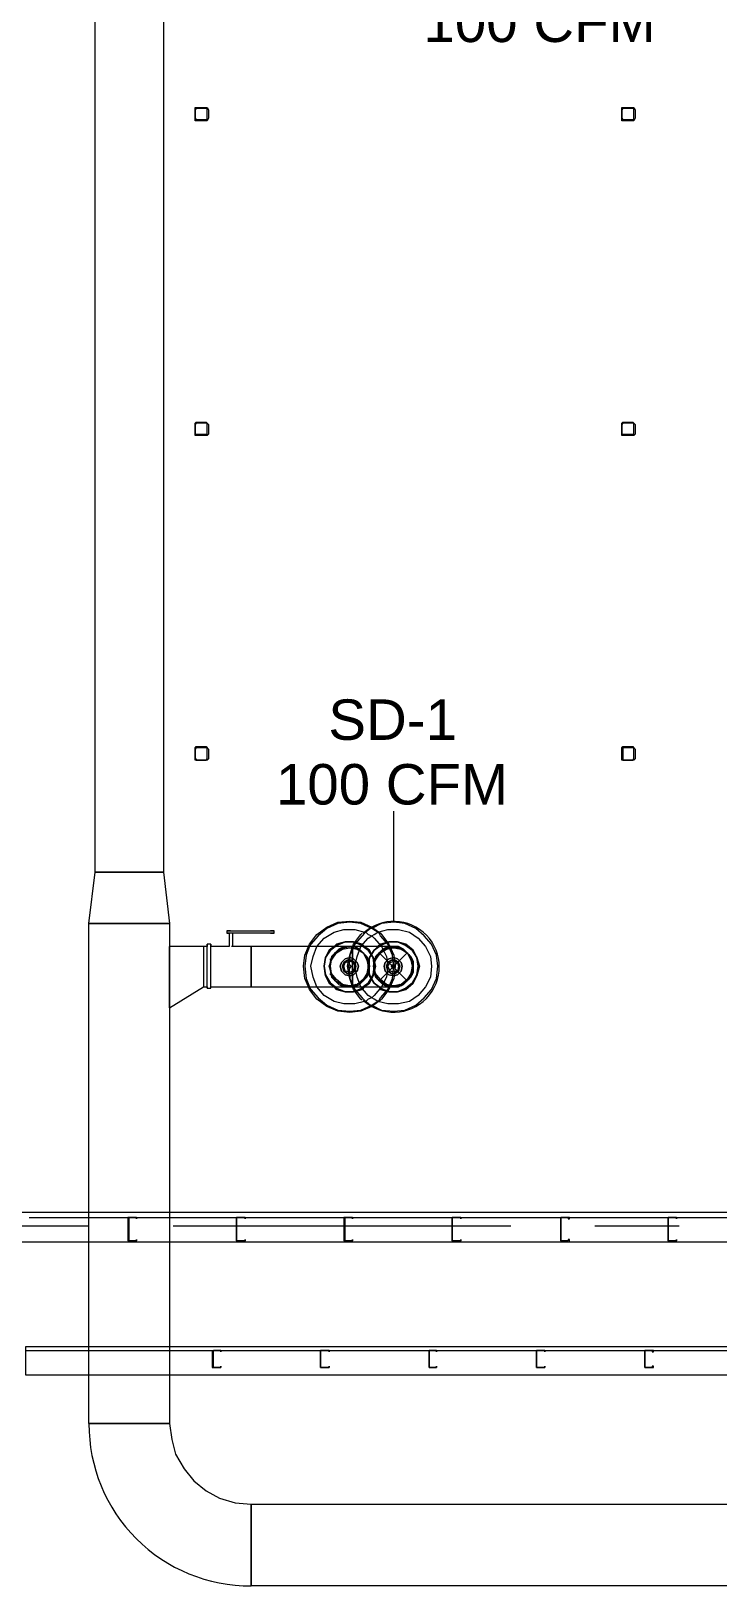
# Model space of a CAD drawing. Header units: metres. Extents: x -2 to 237, y -8 to 52.
# Drawn here: x 38.49 to 41.07, y 23.09 to 28.93 of the extents above; entities that cross this region are included whole.
import ezdxf

# ---------------------------------------------------------------- set-up
doc = ezdxf.new("R2010")
doc.units = ezdxf.units.M
doc.layers.add('HVAC - Ductos', color=5, linetype='Continuous', lineweight=0)
doc.layers.add('PDF3_Text', color=7, linetype='Continuous', lineweight=0)
doc.layers.add('PDF3_Geometry', color=7, linetype='Continuous', lineweight=0, true_color=0xaaaaaa)
doc.styles.add('PDF Helvetica', font='')
doc.styles.get('PDF Helvetica').set_extended_font_data('Helvetica')

msp = doc.modelspace()

# ---------------------------------------------------------------- linework, layer by layer
at = {"layer": 'HVAC - Ductos', "lineweight": 0}
for points in [[(38.7297, 25.7732), (38.7297, 29.5178), (38.9864, 29.5178), (38.9864, 25.7732)], [(38.9864, 25.7732), (39.0093, 25.5807), (38.7068, 25.5807), (38.7297, 25.7732)], [(38.7068, 23.7015), (38.7068, 25.5807), (39.0093, 25.5807), (39.0093, 23.7015)], [(39.3897, 25.5532), (39.3943, 25.5532), (39.3989, 25.5532), (39.4035, 25.5532), (39.3989, 25.5532), (39.3943, 25.5532)], [(39.3897, 25.544), (39.3943, 25.544), (39.3989, 25.544), (39.4035, 25.544), (39.3989, 25.544), (39.3943, 25.544)], [(39.8068, 25.4936), (39.8251, 25.457), (39.8297, 25.4202), (39.8251, 25.379), (39.8068, 25.3424), (39.7793, 25.3103), (39.7701, 25.3011), (39.7564, 25.3103), (39.7289, 25.3424), (39.7151, 25.379), (39.706, 25.4202), (39.7151, 25.457), (39.7289, 25.4936), (39.7564, 25.5257), (39.7701, 25.5348), (39.7793, 25.5257)], [(39.1514, 25.3378), (39.1514, 25.347), (39.1514, 25.3607), (39.1514, 25.379), (39.1514, 25.3974), (39.1514, 25.4202), (39.1514, 25.4386), (39.1514, 25.4616), (39.1514, 25.4753), (39.1514, 25.489), (39.1514, 25.4982), (39.1514, 25.5028), (39.1514, 25.4982), (39.1514, 25.4936), (39.1377, 25.4936), (39.1377, 25.4844), (39.1377, 25.4707), (39.1377, 25.457), (39.1377, 25.4386), (39.1377, 25.4202), (39.1377, 25.3974), (39.1377, 25.379), (39.1377, 25.3652), (39.1377, 25.3515), (39.1377, 25.3424), (39.1514, 25.3424)], [(39.3164, 25.4936), (39.3164, 25.4844), (39.3164, 25.4707), (39.3164, 25.457), (39.3164, 25.4386), (39.3164, 25.4202), (39.3164, 25.3974), (39.3164, 25.379), (39.3164, 25.3652), (39.3164, 25.3515), (39.3164, 25.3424), (39.6969, 25.3424), (39.6969, 25.3515), (39.6969, 25.3652), (39.6969, 25.379), (39.6969, 25.3974), (39.6969, 25.4202), (39.6969, 25.4386), (39.6969, 25.457), (39.6969, 25.4707), (39.6969, 25.4844), (39.6969, 25.4936)], [(39.6097, 25.3561), (39.596, 25.3836), (39.5914, 25.4202), (39.596, 25.4524), (39.6097, 25.4799), (39.6281, 25.4936), (39.6097, 25.4799), (39.596, 25.4524), (39.5914, 25.4202), (39.596, 25.3836), (39.6097, 25.3561), (39.6281, 25.3424)], [(39.6143, 25.4799), (39.596, 25.4524), (39.6143, 25.4799), (39.6327, 25.4936)], [(39.7519, 25.3928), (39.7381, 25.3698), (39.7151, 25.3515), (39.6877, 25.347), (39.6601, 25.3515), (39.6372, 25.3698), (39.6189, 25.3928), (39.6143, 25.4202), (39.6189, 25.4432), (39.6372, 25.4707), (39.6601, 25.4844), (39.6877, 25.489), (39.7151, 25.4844), (39.7381, 25.4707), (39.7519, 25.4432), (39.7564, 25.4202)], [(39.7427, 25.4936), (39.7335, 25.5028), (39.7014, 25.512), (39.6693, 25.512), (39.6372, 25.5028), (39.6281, 25.4936), (39.6372, 25.5028), (39.6693, 25.512), (39.7014, 25.512), (39.7335, 25.5028)], [(39.6327, 25.4936), (39.6372, 25.4982), (39.6693, 25.512), (39.7014, 25.512), (39.7335, 25.4982), (39.7381, 25.4936), (39.7335, 25.4982), (39.7014, 25.512), (39.6693, 25.512), (39.6372, 25.4982)], [(39.7793, 25.4202), (39.7747, 25.4524), (39.7564, 25.4799), (39.7381, 25.4936), (39.7564, 25.4799), (39.7747, 25.4524), (39.761, 25.4799), (39.7427, 25.4936), (39.761, 25.4799), (39.7747, 25.4524), (39.7839, 25.4202), (39.7747, 25.3836), (39.761, 25.3561), (39.7427, 25.3424), (39.761, 25.3561), (39.7747, 25.3836), (39.7839, 25.4202), (39.7747, 25.4524)], [(39.761, 25.3836), (39.7564, 25.4202), (39.761, 25.4524), (39.7793, 25.4799), (39.7931, 25.4936), (39.7793, 25.4799), (39.761, 25.4524), (39.7564, 25.4202), (39.761, 25.3836), (39.7793, 25.3561), (39.7977, 25.3424), (39.7793, 25.3561)], [(39.7793, 25.4799), (39.761, 25.4524), (39.7793, 25.4799), (39.7977, 25.4936)], [(39.9214, 25.3974), (39.9168, 25.379), (39.9031, 25.3652), (39.8893, 25.3561), (39.871, 25.347), (39.8527, 25.3424), (39.8343, 25.347), (39.816, 25.3561), (39.7977, 25.3652), (39.7885, 25.379), (39.7793, 25.3974), (39.7793, 25.4202), (39.7793, 25.4386), (39.7885, 25.457), (39.7977, 25.4707), (39.816, 25.4799), (39.8343, 25.489), (39.8527, 25.4936), (39.871, 25.489), (39.8893, 25.4799), (39.9031, 25.4707), (39.9168, 25.457), (39.9214, 25.4386), (39.926, 25.4202)], [(39.7839, 25.4432), (39.8023, 25.4707), (39.8251, 25.4844), (39.8527, 25.489), (39.8801, 25.4844), (39.9031, 25.4707), (39.9168, 25.4432), (39.9214, 25.4202), (39.9168, 25.3928), (39.9031, 25.3698), (39.8801, 25.3515), (39.8527, 25.347), (39.8251, 25.3515), (39.8023, 25.3698), (39.7839, 25.3928), (39.7793, 25.4202)], [(39.7977, 25.4936), (39.8023, 25.4982), (39.8343, 25.512), (39.8664, 25.512), (39.8985, 25.4982), (39.9214, 25.4799), (39.9397, 25.4524), (39.9443, 25.4202), (39.9397, 25.3882), (39.9214, 25.3561), (39.8985, 25.3378), (39.8664, 25.324), (39.8343, 25.324), (39.8023, 25.3378), (39.7977, 25.3424), (39.8023, 25.3332), (39.8343, 25.324), (39.8664, 25.324), (39.8985, 25.3332), (39.926, 25.3561), (39.9397, 25.3836), (39.9489, 25.4202), (39.9397, 25.4524), (39.926, 25.4799), (39.8985, 25.5028), (39.8664, 25.512), (39.8343, 25.512), (39.8023, 25.5028), (39.7931, 25.4936), (39.8023, 25.5028), (39.8343, 25.512), (39.8664, 25.512), (39.8985, 25.5028), (39.926, 25.4799), (39.9397, 25.4524), (39.9489, 25.4202), (39.9397, 25.3836), (39.926, 25.3561), (39.8985, 25.3332), (39.8664, 25.324), (39.8343, 25.324), (39.8023, 25.3332), (39.7977, 25.3424), (39.8023, 25.3378), (39.8343, 25.324), (39.8664, 25.324), (39.8985, 25.3378), (39.9214, 25.3561), (39.9397, 25.3882), (39.9443, 25.4202), (39.9397, 25.4524), (39.9214, 25.4799), (39.8985, 25.4982), (39.8664, 25.512), (39.8343, 25.512), (39.8023, 25.4982)], [(39.926, 25.4386), (39.9168, 25.457), (39.9031, 25.4707), (39.8893, 25.4844), (39.871, 25.4936), (39.8527, 25.4936), (39.8435, 25.4936), (39.8527, 25.4936), (39.871, 25.4936), (39.8893, 25.4844), (39.9031, 25.4707), (39.9168, 25.457)], [(39.5914, 25.4202), (39.596, 25.3882), (39.6143, 25.3561), (39.6327, 25.3424), (39.6143, 25.3561), (39.596, 25.3882), (39.5914, 25.4202), (39.596, 25.4524)], [(39.6556, 25.434), (39.651, 25.4202), (39.6556, 25.434), (39.6693, 25.4478), (39.6877, 25.4524), (39.7014, 25.4478), (39.7151, 25.434), (39.7197, 25.4202), (39.7151, 25.434), (39.7014, 25.4478), (39.6877, 25.4524), (39.6693, 25.4478)], [(39.7151, 25.402), (39.7197, 25.4202), (39.7151, 25.402), (39.7014, 25.3882), (39.6877, 25.3836), (39.6693, 25.3882), (39.6556, 25.402), (39.651, 25.4202), (39.6556, 25.402), (39.6693, 25.3882), (39.6877, 25.3836), (39.7014, 25.3882)], [(39.6647, 25.434), (39.6601, 25.4202), (39.6647, 25.434), (39.6785, 25.4432), (39.6923, 25.4432), (39.706, 25.434), (39.7106, 25.4202), (39.706, 25.434), (39.6923, 25.4432), (39.6785, 25.4432)], [(39.706, 25.402), (39.7106, 25.4202), (39.706, 25.402), (39.6923, 25.3928), (39.6785, 25.3928), (39.6647, 25.402), (39.6601, 25.4202), (39.6647, 25.402), (39.6785, 25.3928), (39.6923, 25.3928)], [(39.7014, 25.402), (39.6877, 25.3974), (39.6693, 25.402), (39.6647, 25.4202), (39.6693, 25.434), (39.6877, 25.4386), (39.7014, 25.434), (39.706, 25.4202)], [(39.6877, 25.4157), (39.6923, 25.4202), (39.6877, 25.4111), (39.6831, 25.4111), (39.6785, 25.4202), (39.6831, 25.4157)], [(39.6877, 25.4248), (39.6831, 25.4248), (39.6877, 25.4248), (39.6923, 25.4202)], [(39.7564, 25.3561), (39.7747, 25.3882), (39.7793, 25.4202), (39.7747, 25.3882), (39.7564, 25.3561), (39.7381, 25.3424)], [(39.7564, 25.4202), (39.761, 25.3882), (39.7793, 25.3561), (39.761, 25.3882), (39.7564, 25.4202), (39.761, 25.4524)], [(39.8206, 25.434), (39.816, 25.4202), (39.8206, 25.434), (39.8343, 25.4478), (39.8527, 25.4524), (39.8664, 25.4478), (39.8801, 25.434), (39.8847, 25.4202), (39.8801, 25.434), (39.8664, 25.4478), (39.8527, 25.4524), (39.8343, 25.4478)], [(39.8801, 25.402), (39.8847, 25.4202), (39.8801, 25.402), (39.8664, 25.3882), (39.8527, 25.3836), (39.8343, 25.3882), (39.8206, 25.402), (39.816, 25.4202), (39.8206, 25.402), (39.8343, 25.3882), (39.8527, 25.3836), (39.8664, 25.3882)], [(39.8297, 25.434), (39.8251, 25.4202), (39.8297, 25.434), (39.8435, 25.4432), (39.8573, 25.4432), (39.871, 25.434), (39.8756, 25.4202), (39.871, 25.434), (39.8573, 25.4432), (39.8435, 25.4432)], [(39.871, 25.402), (39.8756, 25.4202), (39.871, 25.402), (39.8573, 25.3928), (39.8435, 25.3928), (39.8297, 25.402), (39.8251, 25.4202), (39.8297, 25.402), (39.8435, 25.3928), (39.8573, 25.3928)], [(39.8664, 25.402), (39.8527, 25.3974), (39.8389, 25.402), (39.8297, 25.4202), (39.8389, 25.434), (39.8527, 25.4386), (39.8664, 25.434), (39.871, 25.4202)], [(39.8527, 25.3424), (39.8435, 25.3424), (39.8527, 25.3424), (39.871, 25.3424), (39.8893, 25.3515), (39.9031, 25.3652), (39.9168, 25.379), (39.926, 25.3974), (39.926, 25.4202), (39.926, 25.434), (39.926, 25.4202), (39.926, 25.3974), (39.9168, 25.379), (39.9031, 25.3652), (39.8893, 25.3515), (39.871, 25.3424)], [(39.8527, 25.4157), (39.8573, 25.4202), (39.8527, 25.4111), (39.8481, 25.4111), (39.8435, 25.4202), (39.8481, 25.4248), (39.8527, 25.4248), (39.8573, 25.4202), (39.8527, 25.4248), (39.8481, 25.4248), (39.8481, 25.4202), (39.8481, 25.4157)], [(39.926, 25.434), (39.926, 25.4386)], [(39.7977, 25.3424), (39.7793, 25.3561)], [(39.6281, 25.3424), (39.6372, 25.3332), (39.6693, 25.324), (39.7014, 25.324), (39.7335, 25.3332), (39.7427, 25.3424), (39.7335, 25.3332), (39.7014, 25.324), (39.6693, 25.324), (39.6372, 25.3332)], [(39.7381, 25.3424), (39.7335, 25.3378), (39.7014, 25.324), (39.6693, 25.324), (39.6372, 25.3378), (39.6327, 25.3424), (39.6372, 25.3378), (39.6693, 25.324), (39.7014, 25.324), (39.7335, 25.3378)], [(39.3164, 23.399), (42.3323, 23.399), (42.3323, 23.0919), (39.3164, 23.0919)]]:
    msp.add_lwpolyline(points, close=True, dxfattribs=at)
for points in [[(39.8527, 25.5898), (39.8527, 26.0024)], [(39.5318, 25.4936), (39.5364, 25.5028), (39.5639, 25.5394), (39.6006, 25.567), (39.6418, 25.5853), (39.6877, 25.5898), (39.7289, 25.5853), (39.7701, 25.567), (39.8023, 25.544)], [(39.1651, 25.3424), (39.3164, 25.3424), (39.3164, 25.3515), (39.3164, 25.3652), (39.3164, 25.379), (39.3164, 25.3974), (39.3164, 25.4202), (39.3164, 25.4386), (39.3164, 25.457), (39.3164, 25.4707), (39.3164, 25.4844), (39.3164, 25.4936), (39.2477, 25.4936), (39.2477, 25.544)], [(39.2385, 25.544), (39.2339, 25.544), (39.2339, 25.4936), (39.1651, 25.4936)], [(39.2247, 25.5532), (39.2293, 25.5532), (39.2247, 25.5532)], [(39.2247, 25.5532), (39.2247, 25.544)], [(39.2385, 25.5532), (39.2339, 25.5532), (39.2293, 25.5532), (39.2247, 25.5532), (39.2293, 25.5532), (39.2339, 25.5532), (39.2385, 25.5532), (39.3897, 25.5532)], [(39.2247, 25.544), (39.2293, 25.544), (39.2247, 25.544)], [(39.3897, 25.544), (39.2385, 25.544), (39.2339, 25.544), (39.2293, 25.544), (39.2247, 25.544), (39.2293, 25.544), (39.2339, 25.544)], [(39.4035, 25.544), (39.4035, 25.5532)], [(39.7977, 25.544), (39.7701, 25.5624), (39.7289, 25.5807), (39.6877, 25.5853), (39.6418, 25.5807), (39.6006, 25.5624), (39.5685, 25.5348), (39.541, 25.5028), (39.5364, 25.4936)], [(39.5639, 25.4936), (39.5914, 25.5257), (39.6281, 25.5486), (39.6647, 25.5578), (39.706, 25.5578), (39.7427, 25.5486)], [(39.7427, 25.544), (39.7335, 25.5348), (39.706, 25.5028), (39.6877, 25.4616), (39.6831, 25.4202), (39.6877, 25.3744), (39.6785, 25.4202), (39.6831, 25.4248), (39.6785, 25.4202), (39.6877, 25.4616), (39.7014, 25.5028), (39.7289, 25.5394), (39.7335, 25.544)], [(39.7656, 25.5624), (39.7427, 25.544)], [(39.7427, 25.5486), (39.7473, 25.5486), (39.7564, 25.5394)], [(39.7564, 25.5394), (39.7701, 25.5348), (39.7793, 25.5394)], [(39.7701, 25.5624), (39.7656, 25.5624)], [(39.7701, 25.2736), (39.8068, 25.2552), (39.8527, 25.2507), (39.8939, 25.2552), (39.9351, 25.2736), (39.9673, 25.3011), (39.9947, 25.3332), (40.0131, 25.3744), (40.0177, 25.4202), (40.0131, 25.4616), (39.9947, 25.5028), (39.9673, 25.5348), (39.9351, 25.5624), (39.8939, 25.5807), (39.8527, 25.5853), (39.8068, 25.5807), (39.7701, 25.5624)], [(39.7793, 25.5394), (39.7931, 25.5486)], [(39.7931, 25.5486), (39.8297, 25.5578), (39.871, 25.5578), (39.9122, 25.5486), (39.9443, 25.5257), (39.9719, 25.4936), (39.9901, 25.457), (39.9947, 25.4202), (39.9901, 25.379), (39.9719, 25.3424), (39.9443, 25.3103), (39.9122, 25.2874), (39.871, 25.2782), (39.8297, 25.2782), (39.7931, 25.2874)], [(39.7977, 25.292), (39.8023, 25.3011), (39.8297, 25.3332), (39.8481, 25.3744), (39.8527, 25.4202), (39.8481, 25.4616), (39.8297, 25.5028), (39.8023, 25.5348), (39.7977, 25.544)], [(39.8023, 25.544), (39.8068, 25.5394), (39.8343, 25.5028), (39.8527, 25.4616), (39.8573, 25.4202), (39.8527, 25.3744), (39.8343, 25.3332), (39.8068, 25.2965), (39.8023, 25.292)], [(39.1377, 25.4936), (39.0093, 25.4936), (39.0093, 25.489), (39.0093, 25.4707), (39.0093, 25.4478), (39.0093, 25.4202), (39.0093, 25.3424), (39.0093, 25.3148), (39.0093, 25.2874), (39.0093, 25.2736), (39.0093, 25.2644), (39.1377, 25.3424)], [(39.0093, 25.2644), (39.0093, 25.2736), (39.0093, 25.2874), (39.0093, 25.3148), (39.0093, 25.3424), (39.0093, 25.4202), (39.0093, 25.4478), (39.0093, 25.4707), (39.0093, 25.489), (39.0093, 25.4936)], [(39.1514, 25.3378), (39.1651, 25.3378), (39.1651, 25.347), (39.1651, 25.3607), (39.1651, 25.379), (39.1651, 25.3974), (39.1651, 25.4202), (39.1651, 25.4386), (39.1651, 25.4616), (39.1651, 25.4753), (39.1651, 25.489), (39.1651, 25.4982), (39.1651, 25.5028), (39.1651, 25.4982)], [(39.1651, 25.5028), (39.1514, 25.5028)], [(39.1514, 25.4799), (39.1514, 25.4844), (39.1514, 25.489)], [(39.1514, 25.4707), (39.1514, 25.4753)], [(39.2477, 25.4936), (39.2431, 25.4936)], [(39.5318, 25.3424), (39.5181, 25.3744), (39.5135, 25.4202), (39.5181, 25.4616), (39.5318, 25.4936)], [(39.5364, 25.4936), (39.5227, 25.4616), (39.5181, 25.4202), (39.5227, 25.3744), (39.5364, 25.3424)], [(39.5639, 25.3424), (39.5501, 25.379), (39.541, 25.4202), (39.5501, 25.457), (39.5639, 25.4936)], [(39.6831, 25.4936), (39.6647, 25.4936), (39.6464, 25.4844), (39.6327, 25.4707), (39.6189, 25.457), (39.6143, 25.4386), (39.6097, 25.4202), (39.6143, 25.3974), (39.6189, 25.379), (39.6327, 25.3652), (39.6189, 25.3882), (39.6143, 25.3882), (39.6143, 25.3928)], [(39.6143, 25.4432), (39.6143, 25.4478), (39.6189, 25.4478), (39.6327, 25.4707), (39.651, 25.4799), (39.6647, 25.489), (39.6877, 25.4936), (39.6601, 25.489), (39.6556, 25.489), (39.6556, 25.4844), (39.6327, 25.4707), (39.6235, 25.457), (39.6143, 25.4386), (39.6097, 25.4202), (39.6143, 25.3974), (39.6235, 25.379), (39.6327, 25.3652), (39.651, 25.3561), (39.6647, 25.347), (39.6877, 25.3424), (39.706, 25.3424), (39.7243, 25.3515), (39.7381, 25.3652), (39.7519, 25.379), (39.761, 25.3974), (39.761, 25.4202), (39.761, 25.4386), (39.7519, 25.457), (39.7381, 25.4707), (39.7473, 25.457), (39.7564, 25.4386), (39.761, 25.4202), (39.7564, 25.3928), (39.7564, 25.3882)], [(39.6877, 25.4936), (39.706, 25.489), (39.7243, 25.4799), (39.7381, 25.4707), (39.7243, 25.4844), (39.706, 25.4936), (39.6877, 25.4936), (39.7106, 25.489), (39.7151, 25.489), (39.7197, 25.4844)], [(39.8527, 25.4936), (39.8435, 25.4936), (39.8251, 25.4936), (39.7977, 25.4936), (39.761, 25.4936), (39.7197, 25.4936), (39.6969, 25.4936), (39.6969, 25.4844), (39.6969, 25.4707), (39.6969, 25.457), (39.6969, 25.4386), (39.6969, 25.4202), (39.6969, 25.3974), (39.6969, 25.379), (39.6969, 25.3652), (39.6969, 25.3515), (39.6969, 25.3424), (39.7427, 25.3424), (39.7839, 25.3424), (39.816, 25.3424), (39.8389, 25.3424), (39.8481, 25.3424)], [(39.7151, 25.4844), (39.7381, 25.4707), (39.7519, 25.4478)], [(39.8435, 25.4936), (39.8297, 25.4936), (39.8114, 25.4844), (39.7977, 25.4707), (39.7839, 25.457), (39.7793, 25.4386), (39.7747, 25.4202), (39.7793, 25.3974), (39.7839, 25.379), (39.7977, 25.3652), (39.8114, 25.3515), (39.8297, 25.3424), (39.8435, 25.3424)], [(39.7793, 25.4432), (39.7793, 25.4478), (39.7839, 25.4478), (39.7977, 25.4707), (39.8206, 25.4844), (39.8206, 25.489), (39.8251, 25.489), (39.8527, 25.4936), (39.8756, 25.489)], [(39.8801, 25.489), (39.8847, 25.4844)], [(39.8801, 25.4844), (39.9031, 25.4707), (39.9168, 25.4478)], [(39.1377, 25.4478), (39.1377, 25.4432)], [(39.1514, 25.379), (39.1514, 25.3974), (39.1514, 25.4202), (39.1514, 25.4386), (39.1514, 25.457), (39.1514, 25.4616)], [(39.6189, 25.3928), (39.6097, 25.4202), (39.6189, 25.4432)], [(39.7564, 25.4478), (39.7564, 25.4432), (39.761, 25.4202), (39.7564, 25.3974), (39.7473, 25.379), (39.7381, 25.3652), (39.7243, 25.3561), (39.706, 25.347), (39.6877, 25.3424)], [(39.7839, 25.3928), (39.7793, 25.4202), (39.7839, 25.4432)], [(39.9214, 25.4478), (39.9214, 25.4432)], [(39.9214, 25.4432), (39.926, 25.4202), (39.9214, 25.3928)], [(39.1377, 25.3928), (39.1377, 25.3882)], [(39.1514, 25.3607), (39.1514, 25.3652)], [(39.6601, 25.347), (39.6556, 25.347), (39.6556, 25.3515), (39.6327, 25.3652), (39.6464, 25.3515), (39.6647, 25.3424), (39.6831, 25.3424)], [(39.7335, 25.292), (39.7289, 25.2965), (39.7014, 25.3332), (39.6877, 25.3744), (39.706, 25.3332), (39.7335, 25.3011), (39.7427, 25.292)], [(39.7519, 25.3882), (39.7381, 25.3652), (39.7151, 25.3515)], [(39.8251, 25.347), (39.8206, 25.347), (39.8206, 25.3515), (39.7977, 25.3652), (39.7839, 25.3882), (39.7793, 25.3882), (39.7793, 25.3928)], [(39.9168, 25.3882), (39.9031, 25.3652), (39.8801, 25.3515)], [(39.9214, 25.3928), (39.9214, 25.3882)], [(39.1514, 25.347), (39.1514, 25.3515)], [(39.8023, 25.292), (39.7701, 25.269), (39.7289, 25.2507), (39.6877, 25.2461), (39.6418, 25.2507), (39.6006, 25.269), (39.5639, 25.2965), (39.5364, 25.3332), (39.5318, 25.3424)], [(39.5364, 25.3424), (39.541, 25.3332), (39.5685, 25.3011), (39.6006, 25.2736), (39.6418, 25.2552), (39.6877, 25.2507), (39.7289, 25.2552), (39.7701, 25.2736), (39.7977, 25.292)], [(39.7427, 25.2874), (39.706, 25.2782), (39.6647, 25.2782), (39.6281, 25.2874), (39.5914, 25.3103), (39.5639, 25.3424)], [(39.7106, 25.3515), (39.6877, 25.3424), (39.6601, 25.3515)], [(39.7197, 25.3515), (39.7151, 25.347), (39.7106, 25.347)], [(39.7564, 25.2965), (39.7473, 25.2874), (39.7427, 25.2874)], [(39.7793, 25.2965), (39.7701, 25.3011), (39.7564, 25.2965)], [(39.7931, 25.2874), (39.7793, 25.2965)], [(39.8756, 25.3515), (39.8527, 25.3424), (39.8251, 25.3515)], [(39.8481, 25.3424), (39.8527, 25.3424)], [(39.8847, 25.3515), (39.8801, 25.347)], [(39.7427, 25.292), (39.7656, 25.2736)], [(39.7656, 25.2736), (39.7701, 25.2736)], [(38.7068, 23.7015), (39.0093, 23.7015)], [(39.0093, 23.7015), (39.0185, 23.6419), (39.0323, 23.5869), (39.0643, 23.5319), (39.101, 23.4861), (39.1469, 23.4494), (39.1973, 23.4219), (39.2568, 23.4036), (39.3164, 23.399)], [(39.3164, 23.399), (39.3164, 23.0919)]]:
    msp.add_lwpolyline(points, dxfattribs=at)
for centre, radius, start, end in [((39.8529, 25.418), 0.1705, 227.6731, 132.3269), ((39.3131, 23.6982), 0.6063, 179.68652, 270.31968)]:
    msp.add_arc(centre, radius, start, end, dxfattribs=at)
at = {"layer": 'PDF3_Geometry', "lineweight": 0}
for points in [[(39.1101, 28.6012), (39.1469, 28.6012), (39.1514, 28.6012), (39.1514, 28.6058), (39.1514, 28.6378), (39.1514, 28.6424), (39.1469, 28.6424), (39.1101, 28.6424), (39.1055, 28.6378), (39.1055, 28.647), (39.1101, 28.647), (39.1469, 28.647), (39.1514, 28.647), (39.156, 28.6378), (39.156, 28.6058), (39.1514, 28.5966), (39.1469, 28.5966), (39.1101, 28.5966), (39.1055, 28.5966), (39.1055, 28.6058)], [(40.7143, 28.6012), (40.751, 28.6012), (40.7556, 28.6012), (40.7556, 28.6058), (40.7556, 28.6378), (40.7556, 28.6424), (40.751, 28.6424), (40.7143, 28.6424), (40.7097, 28.6378), (40.7097, 28.647), (40.7143, 28.647), (40.751, 28.647), (40.7556, 28.647), (40.7602, 28.6378), (40.7602, 28.6058), (40.7556, 28.5966), (40.751, 28.5966), (40.7143, 28.5966), (40.7097, 28.5966), (40.7097, 28.6058)], [(39.1101, 27.4186), (39.1469, 27.4186), (39.1514, 27.4186), (39.1514, 27.4553), (39.1514, 27.4599), (39.1469, 27.4599), (39.1101, 27.4599), (39.1055, 27.4553), (39.1055, 27.4599), (39.1101, 27.4645), (39.1469, 27.4645), (39.1514, 27.4599), (39.156, 27.4553), (39.156, 27.4186), (39.1514, 27.414), (39.1469, 27.414), (39.1101, 27.414), (39.1055, 27.414), (39.1055, 27.4186)], [(40.7143, 27.4186), (40.751, 27.4186), (40.7556, 27.4186), (40.7556, 27.4553), (40.7556, 27.4599), (40.751, 27.4599), (40.7143, 27.4599), (40.7097, 27.4553), (40.7097, 27.4599), (40.7143, 27.4645), (40.751, 27.4645), (40.7556, 27.4599), (40.7602, 27.4553), (40.7602, 27.4186), (40.7556, 27.414), (40.751, 27.414), (40.7143, 27.414), (40.7097, 27.414), (40.7097, 27.4186)], [(39.1101, 26.1948), (39.1469, 26.1948), (39.1514, 26.1994), (39.1514, 26.2361), (39.1514, 26.2407), (39.1469, 26.2407), (39.1101, 26.2407), (39.1055, 26.2361), (39.1055, 26.2407), (39.1101, 26.2453), (39.1469, 26.2453), (39.1514, 26.2407), (39.156, 26.2361), (39.156, 26.1994), (39.1514, 26.1948), (39.1469, 26.1948), (39.1101, 26.1948), (39.1055, 26.1948), (39.1055, 26.1994), (39.1101, 26.1994)], [(40.7097, 26.2361), (40.7097, 26.2407), (40.7143, 26.2453), (40.751, 26.2453), (40.7556, 26.2407), (40.7602, 26.2361), (40.7602, 26.1994), (40.7556, 26.1948), (40.751, 26.1948), (40.7143, 26.1948), (40.7097, 26.1948), (40.7097, 26.1994)], [(40.7143, 26.1948), (40.751, 26.1948), (40.7556, 26.1994), (40.7556, 26.2361), (40.7556, 26.2407), (40.751, 26.2407), (40.7143, 26.2407), (40.7143, 26.2361), (40.7143, 26.1994)], [(38.8855, 24.4761), (38.8581, 24.4761), (38.8535, 24.4761), (38.8535, 24.389), (38.8581, 24.3844), (38.8855, 24.3844), (38.8855, 24.3936), (38.8855, 24.389), (38.8581, 24.389), (38.8581, 24.4761), (38.8855, 24.4761), (38.8855, 24.4715)], [(39.2935, 24.4761), (39.2614, 24.4761), (39.2614, 24.389), (39.2614, 24.3844), (39.2935, 24.3844), (39.2935, 24.3936), (39.2935, 24.389), (39.2614, 24.389), (39.2614, 24.4761), (39.2935, 24.4761), (39.2935, 24.4715)], [(39.6969, 24.4761), (39.6693, 24.4761), (39.6647, 24.4761), (39.6647, 24.389), (39.6693, 24.389), (39.6693, 24.3844), (39.6969, 24.3844), (39.6969, 24.3936), (39.6969, 24.389), (39.6693, 24.389), (39.6693, 24.4761), (39.6969, 24.4761), (39.6969, 24.4715)], [(40.1047, 24.4761), (40.0727, 24.4761), (40.0727, 24.389), (40.0727, 24.3844), (40.1047, 24.3844), (40.1047, 24.3936), (40.1047, 24.389), (40.0727, 24.389), (40.0727, 24.4761), (40.1047, 24.4761), (40.1047, 24.4715)], [(40.5127, 24.4761), (40.4806, 24.4761), (40.4806, 24.389), (40.4806, 24.3844), (40.5127, 24.3844), (40.5127, 24.3936), (40.5081, 24.3936), (40.5081, 24.389), (40.4806, 24.389), (40.4806, 24.4761), (40.5081, 24.4761), (40.5081, 24.4715), (40.5127, 24.4715)], [(40.916, 24.4761), (40.8885, 24.4761), (40.8839, 24.4761), (40.8839, 24.389), (40.8885, 24.3844), (40.916, 24.3844), (40.916, 24.3936), (40.916, 24.389), (40.8885, 24.389), (40.8839, 24.389), (40.8839, 24.4761), (40.8885, 24.4761), (40.916, 24.4761), (40.916, 24.4715)], [(41.1452, 23.9902), (38.4685, 23.9902), (38.4685, 23.8848), (41.1452, 23.8848)], [(39.2019, 23.9765), (39.1743, 23.9765), (39.1697, 23.9719), (39.1697, 23.9124), (39.1743, 23.9124), (39.2019, 23.9124), (39.2019, 23.9169), (39.2019, 23.9124), (39.1743, 23.9124), (39.1743, 23.9719), (39.1743, 23.9765), (39.2019, 23.9765), (39.2019, 23.9719)], [(39.6097, 23.9765), (39.5777, 23.9765), (39.5777, 23.9719), (39.5777, 23.9124), (39.6097, 23.9124), (39.6097, 23.9169), (39.6097, 23.9124), (39.5777, 23.9124), (39.5777, 23.9719), (39.5777, 23.9765), (39.6097, 23.9765), (39.6097, 23.9719)], [(40.0131, 23.9765), (39.9856, 23.9765), (39.9856, 23.9719), (39.9856, 23.9124), (40.0131, 23.9124), (40.0131, 23.9169), (40.0131, 23.9124), (39.9856, 23.9124), (39.9856, 23.9719), (39.9856, 23.9765), (40.0131, 23.9765), (40.0131, 23.9719)], [(40.421, 23.9765), (40.3935, 23.9765), (40.3889, 23.9765), (40.3889, 23.9719), (40.3889, 23.9124), (40.3935, 23.9124), (40.421, 23.9124), (40.421, 23.9169), (40.421, 23.9124), (40.3935, 23.9124), (40.3889, 23.9124), (40.3889, 23.9719), (40.3889, 23.9765), (40.3935, 23.9765), (40.421, 23.9765), (40.421, 23.9719)], [(40.8289, 23.9765), (40.7969, 23.9765), (40.7969, 23.9719), (40.7969, 23.9124), (40.8289, 23.9124), (40.8289, 23.9169), (40.8243, 23.9169), (40.8243, 23.9124), (40.7969, 23.9124), (40.7969, 23.9719), (40.7969, 23.9765), (40.8243, 23.9765), (40.8243, 23.9719), (40.8289, 23.9719)]]:
    msp.add_lwpolyline(points, close=True, dxfattribs=at)
for points in [[(39.1055, 28.6058), (39.1055, 28.6378), (39.1055, 28.6058)], [(40.7097, 28.6058), (40.7097, 28.6378), (40.7097, 28.6058)], [(39.1055, 27.4186), (39.1055, 27.4553), (39.1055, 27.4186)], [(40.7097, 27.4186), (40.7097, 27.4553), (40.7097, 27.4186)], [(39.1055, 26.1994), (39.1055, 26.2361), (39.1055, 26.1994)], [(41.1635, 24.3844), (41.2002, 24.3844), (41.2002, 24.4944), (38.4135, 24.4944), (38.4135, 24.3844), (38.4501, 24.3844), (41.1589, 24.3844)], [(38.4823, 24.4761), (38.8581, 24.4761)], [(38.8855, 24.4761), (39.2614, 24.4761)], [(39.2935, 24.4761), (39.6693, 24.4761)], [(39.6969, 24.4761), (40.0727, 24.4761)], [(40.1047, 24.4761), (40.4806, 24.4761)], [(40.5081, 24.4761), (40.8885, 24.4761)], [(40.916, 24.4761), (41.2002, 24.4761)], [(38.7023, 24.444), (38.386, 24.444)], [(40.2927, 24.444), (39.0231, 24.444)], [(40.9252, 24.444), (40.6089, 24.444)], [(38.4685, 23.9765), (41.1452, 23.9765)]]:
    msp.add_lwpolyline(points, dxfattribs=at)
at = {"layer": 'PDF3_Geometry', "color": 8, "lineweight": 0, "true_color": 0x808080}
msp.add_lwpolyline([(39.9122, 25.4616), (39.8756, 25.489), (39.8297, 25.489), (39.7885, 25.4616), (39.7747, 25.4202), (39.7885, 25.3744), (39.8297, 25.347), (39.8756, 25.347), (39.9122, 25.3744), (39.926, 25.4202)], close=True, dxfattribs=at)
for points in [[(39.7977, 25.4707), (39.9031, 25.3652)], [(39.9031, 25.4707), (39.7977, 25.3652)]]:
    msp.add_lwpolyline(points, dxfattribs=at)
at = {"layer": 'PDF3_Geometry', "color": 254, "lineweight": 0, "true_color": 0xd2d2d2}
msp.add_lwpolyline([(40.8839, 24.4028), (40.8839, 24.4074)], dxfattribs=at)

# ---------------------------------------------------------------- texts
at = {"layer": 'PDF3_Text', "lineweight": 0, "char_height": 0.15195, "attachment_point": 4, "style": 'PDF Helvetica'}
for s, insert in [('100 CFM', (39.9641, 28.9673)), ('SD-1', (39.6066, 26.3455)), ('100 CFM', (39.4095, 26.1026))]:
    msp.add_mtext(s, dxfattribs=dict(at, insert=insert))

doc.saveas('drawing.dxf')
